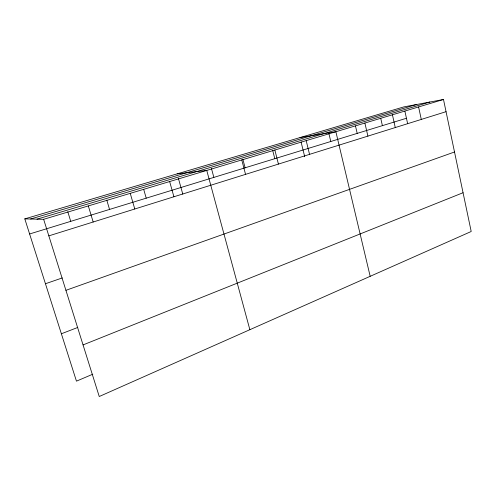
<?xml version="1.0" encoding="UTF-8"?>
<svg xmlns="http://www.w3.org/2000/svg" width="496" height="496" viewBox="0 0 496 496"><rect width="100%" height="100%" fill="white"/><g stroke="black" fill="none" stroke-linecap="round" stroke-linejoin="round"><path stroke-width="0.74" d="M92.802 374.201L76.458 381.151L24.8 218.866L403.942 106.876L443.492 99.485L471.2 231.496L99.243 396.515L43.642 219.313L24.8 218.866M83.055 344.918L463.059 192.721M61.374 333.771L77.791 327.434M65.925 290.321L454.516 151.993M45.452 283.749L62.26 277.934M48.837 235.867L446.053 111.681M29.611 233.976L406.447 118.265M43.642 219.313L443.492 99.485M37.039 219.158L429.852 102.033M30.64 219.003L416.423 104.544M299.999 137.578L335.879 131.738L370.177 276.315M177.153 173.867L206.758 170.432L249.86 329.691M67.803 211.786L70.742 221.346M88.319 205.921L93.174 222.01M106.783 200.111L109.548 209.43M130.237 193.359L134.782 208.996M143.691 189.336L146.227 198.171M169.644 181.555L173.91 196.769M178.349 178.176L182.795 194.153M211.463 168.522L213.857 177.401M242.835 159.135L245.098 167.809M241.775 159.935L245.551 174.369M274.865 150.021L278.423 164.089M272.713 150.462L274.796 158.689M301.078 141.968L304.718 156.736M306.187 140.635L309.547 154.361M328.91 133.629L330.789 141.496M355.477 125.953L357.201 133.387M364.889 123.039L367.896 136.121M380.754 118.377L382.397 125.649M392.429 114.793L395.269 127.559M404.885 111.147L407.607 123.541M418.593 106.95L421.29 119.424"/></g></svg>
